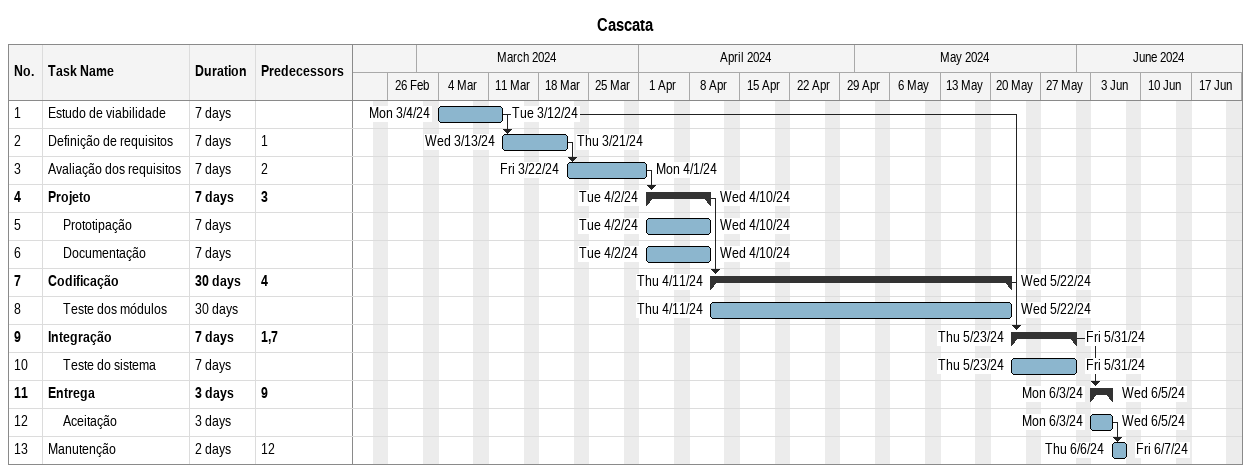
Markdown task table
Cascata

| ID | Level | Task | Duration | Start | Finish | Predecessors |
|---|---|---|---|---|---|---|
| 1 | 1 | Estudo de viabilidade | 7d | 2024-03-04 | 2024-03-12 |  |
| 2 | 1 | Definição de requisitos | 7d | 2024-03-13 | 2024-03-21 | 1 |
| 3 | 1 | Avaliação dos requisitos | 7d | 2024-03-22 | 2024-04-01 | 2 |
| 4 | 1 | **Projeto** | 7d | 2024-04-02 | 2024-04-10 | 3 |
| 5 | 2 | Prototipação | 7d | 2024-04-02 | 2024-04-10 |  |
| 6 | 2 | Documentação | 7d | 2024-04-02 | 2024-04-10 |  |
| 7 | 1 | **Codificação** | 30d | 2024-04-11 | 2024-05-22 | 4 |
| 8 | 2 | Teste dos módulos | 30d | 2024-04-11 | 2024-05-22 |  |
| 9 | 1 | **Integração** | 7d | 2024-05-23 | 2024-05-31 | 1, 7 |
| 10 | 2 | Teste do sistema | 7d | 2024-05-23 | 2024-05-31 |  |
| 11 | 1 | **Entrega** | 3d | 2024-06-03 | 2024-06-05 | 9 |
| 12 | 2 | Aceitação | 3d | 2024-06-03 | 2024-06-05 |  |
| 13 | 1 | Manutenção | 2d | 2024-06-06 | 2024-06-07 | 12 |
